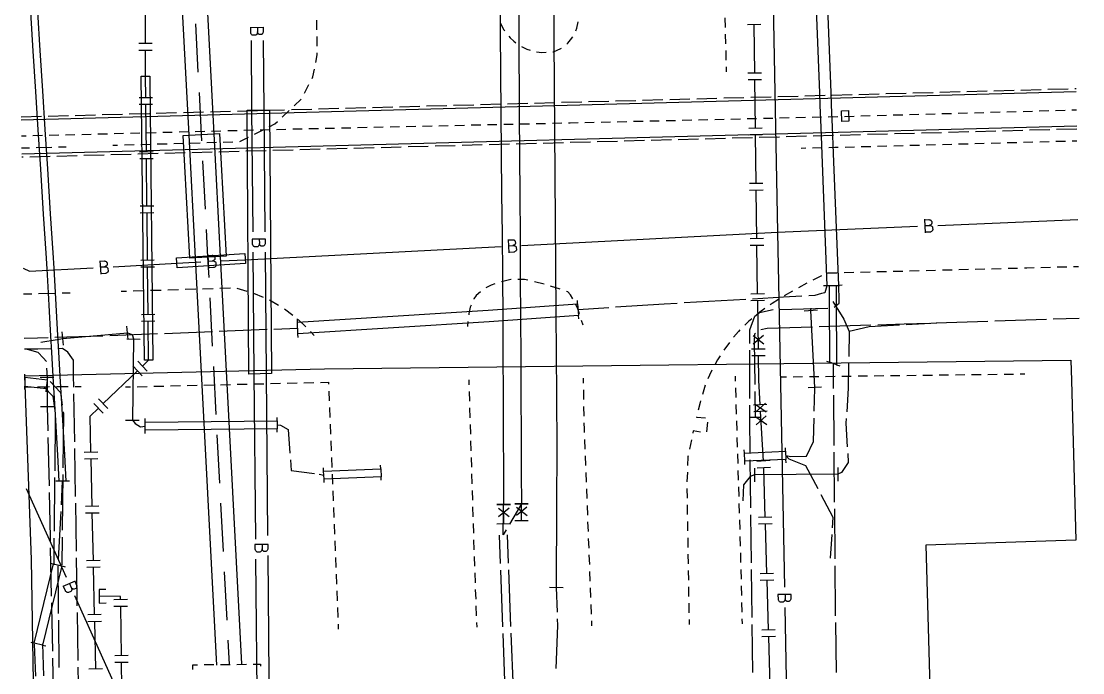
# Model space of a CAD drawing. Header units: metres. Extents: x 17721 to 17912, y 14015 to 15901.
# Drawn here: x 17765.9 to 17844.4, y 15074.2 to 15122.5 of the extents above; entities that cross this region are included whole.
import ezdxf

# ---------------------------------------------------------------- set-up
doc = ezdxf.new("R2010")
doc.units = ezdxf.units.M
for name, color, linetype in [('GC_BUILDING', 8, 'Continuous'), ('GC_CURB_EDGE', 1, 'Continuous'), ('GC_GAS_AXIS', 2, 'Continuous'), ('GC_HEAT_AXIS', 30, 'Continuous'), ('GC_POWER_AXIS', 40, 'Continuous'), ('GC_SITE_BOUNDARY', 7, 'Continuous'), ('GC_TEST_GREEN_ZONE', 3, 'Continuous'), ('GC_WATER_AXIS', 5, 'Continuous')]:
    doc.layers.add(name, color=color, linetype=linetype)

msp = doc.modelspace()

# ---------------------------------------------------------------- linework, layer by layer
at = {"layer": 'GC_BUILDING'}
msp.add_lwpolyline([(17827.087, 15115.067), (17826.587, 15115.054), (17826.563, 15115.853), (17827.063, 15115.867)], close=True, dxfattribs=at)
at = {"layer": 'GC_CURB_EDGE'}
for points in [[(17787.738, 15121.851), (17787.727, 15122.57)], [(17801.295, 15122.374), (17801.576, 15121.855), (17801.638, 15121.764)], [(17806.888, 15121.771), (17806.958, 15121.961), (17807.072, 15122.446)], [(17817.913, 15122.722), (17817.934, 15122.013)], [(17787.756, 15120.631), (17787.745, 15121.351)], [(17801.941, 15121.367), (17802.035, 15121.257), (17802.309, 15120.998), (17802.452, 15120.89)], [(17806.221, 15120.787), (17806.297, 15120.855), (17806.513, 15121.099), (17806.667, 15121.324)], [(17817.948, 15121.514), (17817.969, 15120.805)], [(17787.653, 15119.423), (17787.765, 15119.982), (17787.763, 15120.131)], [(17802.868, 15120.613), (17802.932, 15120.575), (17803.273, 15120.414), (17803.508, 15120.333)], [(17803.991, 15120.208), (17803.997, 15120.206), (17804.371, 15120.161), (17804.688, 15120.179)], [(17805.187, 15120.208), (17805.253, 15120.211), (17805.786, 15120.455), (17805.826, 15120.483)], [(17817.983, 15120.305), (17818.004, 15119.596)], [(17787.377, 15118.239), (17787.441, 15118.365), (17787.554, 15118.932)], [(17818.019, 15119.096), (17818.029, 15118.742)], [(17786.822, 15117.153), (17787.149, 15117.794)], [(17786.059, 15116.223), (17786.583, 15116.717)], [(17785.172, 15115.386), (17785.695, 15115.88)], [(17784.205, 15114.664), (17784.629, 15114.875), (17784.808, 15115.043)], [(17782.021, 15113.576), (17782.665, 15113.897)], [(17783.113, 15114.12), (17783.757, 15114.441)], [(17765.888, 15113.095), (17766.464, 15113.111)], [(17766.964, 15113.125), (17768.115, 15113.156)], [(17768.615, 15113.169), (17769.191, 15113.185)], [(17772.63, 15113.294), (17772.99, 15113.304)], [(17773.49, 15113.319), (17774.209, 15113.339)], [(17774.709, 15113.353), (17775.428, 15113.374)], [(17775.928, 15113.388), (17776.647, 15113.409)], [(17777.147, 15113.423), (17777.867, 15113.444)], [(17778.367, 15113.458), (17779.086, 15113.479)], [(17779.586, 15113.493), (17780.305, 15113.514)], [(17780.805, 15113.528), (17781.524, 15113.549)], [(17823.567, 15113.084), (17823.917, 15113.092)], [(17824.417, 15113.103), (17825.118, 15113.119)], [(17825.618, 15113.13), (17826.053, 15113.14), (17826.073, 15113.14), (17826.318, 15113.147)], [(17826.818, 15113.16), (17827.518, 15113.179)], [(17828.018, 15113.193), (17828.718, 15113.212)], [(17829.218, 15113.226), (17829.919, 15113.245)], [(17830.418, 15113.258), (17831.119, 15113.277)], [(17831.619, 15113.291), (17832.319, 15113.31)], [(17832.819, 15113.323), (17833.519, 15113.343)], [(17834.019, 15113.356), (17834.72, 15113.375)], [(17835.219, 15113.389), (17835.92, 15113.408)], [(17836.42, 15113.421), (17837.12, 15113.44)], [(17837.62, 15113.454), (17838.32, 15113.473)], [(17838.82, 15113.487), (17839.521, 15113.506)], [(17840.02, 15113.519), (17840.721, 15113.538)], [(17841.221, 15113.552), (17841.921, 15113.571), (17841.921, 15113.571)], [(17842.421, 15113.585), (17843.121, 15113.603)], [(17843.621, 15113.617), (17843.971, 15113.627)], [(17844.085, 15104.3), (17843.728, 15104.29)], [(17825.071, 15103.632), (17824.439, 15103.3)], [(17826.241, 15103.831), (17825.527, 15103.813)], [(17827.454, 15103.862), (17826.74, 15103.844)], [(17828.667, 15103.893), (17827.954, 15103.875)], [(17829.881, 15103.924), (17829.167, 15103.906)], [(17831.094, 15103.955), (17830.381, 15103.937)], [(17832.308, 15103.986), (17831.594, 15103.968)], [(17833.521, 15104.018), (17832.808, 15103.999)], [(17834.735, 15104.049), (17834.021, 15104.03)], [(17835.948, 15104.08), (17835.234, 15104.061)], [(17837.162, 15104.111), (17836.448, 15104.092)], [(17838.375, 15104.142), (17837.661, 15104.123)], [(17839.588, 15104.173), (17838.875, 15104.155)], [(17840.802, 15104.206), (17840.262, 15104.19), (17840.088, 15104.186)], [(17842.015, 15104.241), (17841.302, 15104.22)], [(17843.228, 15104.276), (17842.515, 15104.255)], [(17800.91, 15103.04), (17800.631, 15102.936), (17800.243, 15102.725)], [(17802.109, 15103.341), (17802.08, 15103.341), (17801.389, 15103.178)], [(17803.341, 15103.291), (17803.103, 15103.349), (17802.609, 15103.345)], [(17804.543, 15102.995), (17803.826, 15103.171)], [(17805.726, 15102.628), (17805.024, 15102.857)], [(17823.996, 15103.067), (17823.364, 15102.735)], [(17766.033, 15102.283), (17766.647, 15102.299)], [(17767.147, 15102.311), (17768.376, 15102.342)], [(17768.876, 15102.355), (17769.49, 15102.37)], [(17773.651, 15102.472), (17773.261, 15102.461)], [(17774.932, 15102.51), (17774.151, 15102.487)], [(17776.212, 15102.547), (17775.431, 15102.524)], [(17777.492, 15102.584), (17776.712, 15102.562)], [(17778.772, 15102.622), (17777.992, 15102.599)], [(17780.053, 15102.659), (17779.272, 15102.636)], [(17781.333, 15102.696), (17780.553, 15102.674)], [(17782.58, 15102.471), (17781.83, 15102.691)], [(17783.774, 15102.015), (17783.058, 15102.325)], [(17799.836, 15102.441), (17799.53, 15102.168), (17799.342, 15101.909), (17799.339, 15101.901)], [(17806.672, 15101.93), (17806.491, 15102.221), (17806.31, 15102.437), (17806.201, 15102.473)], [(17822.931, 15102.487), (17822.313, 15102.13)], [(17784.905, 15101.418), (17784.232, 15101.814)], [(17785.955, 15100.689), (17785.335, 15101.164)], [(17799.145, 15101.44), (17799.084, 15101.295), (17798.984, 15100.838), (17798.971, 15100.726)], [(17807.162, 15100.798), (17807.04, 15101.178), (17806.903, 15101.488)], [(17820.879, 15101.192), (17820.513, 15100.932), (17820.309, 15100.763)], [(17821.884, 15101.872), (17821.415, 15101.573), (17821.287, 15101.482)], [(17786.909, 15099.838), (17786.36, 15100.378), (17786.352, 15100.385)], [(17819.925, 15100.444), (17819.664, 15100.227), (17819.392, 15099.969)], [(17798.915, 15100.229), (17798.873, 15099.862)], [(17807.427, 15099.97), (17807.314, 15100.322)], [(17819.04, 15099.614), (17818.928, 15099.496), (17818.572, 15099.075)], [(17787.523, 15099.194), (17787.287, 15099.466), (17787.265, 15099.487)], [(17818.255, 15098.689), (17817.839, 15098.108)], [(17817.565, 15097.691), (17817.387, 15097.406), (17817.2, 15097.078)], [(17816.97, 15096.633), (17816.778, 15096.257), (17816.664, 15095.989)], [(17784.309, 15095.643), (17785.044, 15095.66)], [(17785.544, 15095.672), (17786.278, 15095.689)], [(17786.778, 15095.701), (17787.513, 15095.718)], [(17788.013, 15095.729), (17788.595, 15095.743), (17788.601, 15095.591)], [(17799.002, 15095.558), (17798.991, 15095.919)], [(17807.469, 15095.678), (17807.463, 15096.04)], [(17818.684, 15096.186), (17818.694, 15095.825)], [(17822.473, 15096.116), (17822.123, 15096.112)], [(17823.674, 15096.131), (17822.973, 15096.122)], [(17824.874, 15096.146), (17824.174, 15096.137)], [(17826.075, 15096.16), (17825.374, 15096.152)], [(17827.275, 15096.175), (17826.575, 15096.166)], [(17828.476, 15096.19), (17827.775, 15096.181)], [(17829.676, 15096.204), (17828.976, 15096.196)], [(17830.877, 15096.219), (17830.176, 15096.21)], [(17832.078, 15096.234), (17831.377, 15096.225)], [(17833.278, 15096.248), (17832.578, 15096.24)], [(17834.479, 15096.263), (17833.778, 15096.254)], [(17835.679, 15096.278), (17834.979, 15096.269)], [(17836.88, 15096.292), (17836.179, 15096.284)], [(17838.08, 15096.307), (17837.38, 15096.298)], [(17839.281, 15096.322), (17838.58, 15096.313)], [(17840.131, 15096.332), (17839.781, 15096.328)], [(17766.569, 15095.37), (17766.125, 15095.363)], [(17767.955, 15095.394), (17767.068, 15095.379)], [(17769.341, 15095.409), (17768.95, 15095.411), (17768.455, 15095.403)], [(17770.284, 15095.405), (17769.841, 15095.407)], [(17773.566, 15095.392), (17773.933, 15095.401)], [(17774.433, 15095.412), (17775.168, 15095.429)], [(17775.668, 15095.441), (17776.402, 15095.458)], [(17776.902, 15095.47), (17777.637, 15095.487)], [(17778.137, 15095.499), (17778.871, 15095.516)], [(17779.371, 15095.528), (17780.106, 15095.545)], [(17780.606, 15095.556), (17781.34, 15095.574)], [(17781.84, 15095.585), (17782.575, 15095.602)], [(17783.075, 15095.614), (17783.809, 15095.631)], [(17788.621, 15095.091), (17788.65, 15094.357)], [(17799.04, 15094.336), (17799.018, 15095.058)], [(17807.49, 15094.455), (17807.478, 15095.178)], [(17816.476, 15095.526), (17816.267, 15094.844)], [(17818.709, 15095.325), (17818.731, 15094.603)], [(17816.121, 15094.365), (17816.084, 15094.245), (17815.95, 15093.673)], [(17818.746, 15094.103), (17818.767, 15093.38)], [(17788.67, 15093.857), (17788.699, 15093.123)], [(17799.078, 15093.113), (17799.056, 15093.836)], [(17807.511, 15093.232), (17807.499, 15093.955)], [(17788.718, 15092.623), (17788.747, 15091.889)], [(17799.116, 15091.891), (17799.093, 15092.614)], [(17807.538, 15092.009), (17807.528, 15092.262), (17807.52, 15092.732)], [(17815.835, 15093.186), (17815.826, 15093.147), (17816.498, 15093.093)], [(17816.649, 15092.774), (17816.554, 15092.066)], [(17818.782, 15092.88), (17818.804, 15092.158)], [(17816.122, 15092.052), (17815.577, 15092.129), (17815.545, 15091.969)], [(17788.767, 15091.39), (17788.796, 15090.655)], [(17799.153, 15090.669), (17799.131, 15091.391)], [(17807.585, 15090.787), (17807.557, 15091.509)], [(17815.447, 15091.478), (17815.307, 15090.778)], [(17818.818, 15091.658), (17818.84, 15090.936)], [(17799.191, 15089.447), (17799.169, 15090.169)], [(17807.633, 15089.564), (17807.605, 15090.287)], [(17815.209, 15090.288), (17815.194, 15090.211), (17815.169, 15089.576)], [(17818.855, 15090.436), (17818.876, 15089.713)], [(17788.816, 15090.156), (17788.845, 15089.421)], [(17788.865, 15088.922), (17788.894, 15088.188)], [(17799.228, 15088.225), (17799.206, 15088.947)], [(17807.681, 15088.342), (17807.652, 15089.065)], [(17815.149, 15089.077), (17815.121, 15088.363)], [(17818.891, 15089.213), (17818.913, 15088.491)], [(17807.728, 15087.119), (17807.7, 15087.842)], [(17815.112, 15087.864), (17815.124, 15087.15)], [(17818.928, 15087.991), (17818.949, 15087.268)], [(17788.914, 15087.688), (17788.943, 15086.954)], [(17799.266, 15087.002), (17799.243, 15087.725)], [(17788.962, 15086.454), (17788.991, 15085.72)], [(17799.303, 15085.78), (17799.281, 15086.503)], [(17807.776, 15085.897), (17807.748, 15086.62)], [(17815.132, 15086.65), (17815.143, 15085.936)], [(17818.964, 15086.769), (17818.985, 15086.046)], [(17819, 15085.546), (17819.022, 15084.824)], [(17789.011, 15085.22), (17789.04, 15084.486)], [(17799.341, 15084.558), (17799.318, 15085.281)], [(17807.823, 15084.674), (17807.795, 15085.397)], [(17815.152, 15085.436), (17815.163, 15084.722)], [(17789.06, 15083.986), (17789.089, 15083.252)], [(17799.378, 15083.336), (17799.356, 15084.058)], [(17807.871, 15083.452), (17807.843, 15084.175)], [(17815.171, 15084.223), (17815.183, 15083.509)], [(17819.037, 15084.324), (17819.058, 15083.601)], [(17819.073, 15083.101), (17819.077, 15082.977), (17819.091, 15082.379)], [(17789.109, 15082.752), (17789.138, 15082.018)], [(17799.42, 15082.114), (17799.393, 15082.836)], [(17807.919, 15082.23), (17807.89, 15082.952)], [(17815.191, 15083.009), (17815.203, 15082.295)], [(17789.158, 15081.519), (17789.187, 15080.784)], [(17799.465, 15080.892), (17799.438, 15081.614)], [(17807.962, 15081.007), (17807.938, 15081.729), (17807.938, 15081.73)], [(17815.211, 15081.795), (17815.223, 15081.081)], [(17819.102, 15081.879), (17819.119, 15081.156)], [(17789.206, 15080.285), (17789.235, 15079.55)], [(17799.51, 15079.67), (17799.483, 15080.392)], [(17808.007, 15079.785), (17807.98, 15080.507)], [(17815.231, 15080.581), (17815.242, 15079.868)], [(17819.131, 15080.656), (17819.148, 15079.934)], [(17799.555, 15078.448), (17799.528, 15079.17)], [(17808.054, 15078.562), (17808.027, 15079.285)], [(17815.25, 15079.368), (17815.262, 15078.654)], [(17819.16, 15079.434), (17819.176, 15078.711)], [(17789.255, 15079.051), (17789.284, 15078.317)], [(17789.304, 15077.817), (17789.319, 15077.45)], [(17799.586, 15077.587), (17799.573, 15077.948)], [(17808.087, 15077.701), (17808.073, 15078.062)], [(17815.27, 15078.154), (17815.276, 15077.797)], [(17819.188, 15078.211), (17819.197, 15077.85)]]:
    msp.add_lwpolyline(points, dxfattribs=at)
at = {"layer": 'GC_GAS_AXIS'}
for points in [[(17775.05, 15120.822), (17775.043, 15124.336)], [(17820.587, 15122.233), (17819.587, 15122.22)], [(17820.134, 15118.637), (17820.087, 15122.226)], [(17775.55, 15120.823), (17774.55, 15120.821)], [(17775.55, 15120.323), (17774.55, 15120.321)], [(17775.072, 15116.807), (17775.054, 15118.413), (17775.05, 15120.322)], [(17820.634, 15118.644), (17819.634, 15118.631)], [(17820.64, 15118.144), (17819.64, 15118.131)], [(17820.187, 15114.549), (17820.14, 15118.138)], [(17775.572, 15116.813), (17774.572, 15116.802)], [(17775.577, 15116.313), (17774.577, 15116.302)], [(17775.115, 15112.793), (17775.077, 15116.307)], [(17820.687, 15114.555), (17819.687, 15114.542)], [(17820.694, 15114.055), (17819.694, 15114.042)], [(17820.24, 15110.46), (17820.194, 15114.049)], [(17775.615, 15112.798), (17774.615, 15112.788)], [(17775.621, 15112.299), (17774.621, 15112.288)], [(17775.159, 15108.779), (17775.121, 15112.293)], [(17820.74, 15110.467), (17819.74, 15110.454)], [(17820.747, 15109.967), (17819.747, 15109.954)], [(17820.294, 15106.372), (17820.247, 15109.96)], [(17775.659, 15108.784), (17774.659, 15108.773)], [(17775.665, 15108.284), (17774.665, 15108.273)], [(17775.203, 15104.765), (17775.165, 15108.279)], [(17820.794, 15106.378), (17819.794, 15106.365)], [(17820.8, 15105.878), (17819.8, 15105.865)], [(17820.347, 15102.283), (17820.3, 15105.872)], [(17775.703, 15104.77), (17774.703, 15104.759)], [(17775.709, 15104.27), (17774.709, 15104.259)], [(17775.247, 15100.75), (17775.209, 15104.265)], [(17820.847, 15102.289), (17819.847, 15102.276)], [(17820.853, 15101.789), (17819.853, 15101.776)], [(17820.4, 15098.194), (17820.353, 15101.783)], [(17775.747, 15100.756), (17774.747, 15100.745)], [(17775.753, 15100.256), (17774.753, 15100.245)], [(17774.825, 15096.932), (17775.284, 15097.372), (17775.253, 15100.25)], [(17820.011, 15099.194), (17820.802, 15098.582)], [(17820.021, 15098.594), (17820.792, 15099.232)], [(17820.9, 15098.201), (17819.9, 15098.188)], [(17775.17, 15096.571), (17774.479, 15097.293)], [(17820.907, 15097.701), (17819.907, 15097.688)], [(17820.537, 15094.067), (17820.43, 15095.9), (17820.407, 15097.694)], [(17771.925, 15094.156), (17774.463, 15096.586)], [(17774.809, 15096.225), (17774.118, 15096.948)], [(17771.909, 15093.449), (17771.218, 15094.172)], [(17772.27, 15093.795), (17771.579, 15094.517)], [(17821.036, 15094.096), (17820.037, 15094.038)], [(17820.157, 15094.118), (17820.975, 15093.542)], [(17820.194, 15093.519), (17820.935, 15094.191)], [(17771.017, 15090.555), (17770.958, 15093.231), (17771.563, 15093.81)], [(17821.065, 15093.597), (17820.066, 15093.539)], [(17820.779, 15089.902), (17820.566, 15093.568)], [(17820.211, 15093.182), (17821.029, 15092.606)], [(17820.248, 15092.583), (17820.989, 15093.255)], [(17771.517, 15090.566), (17770.517, 15090.544)], [(17771.528, 15090.066), (17770.528, 15090.044)], [(17771.105, 15086.542), (17771.028, 15090.055)], [(17821.278, 15089.931), (17820.279, 15089.873)], [(17821.307, 15089.432), (17820.308, 15089.374)], [(17820.909, 15085.733), (17820.803, 15089.403)], [(17771.605, 15086.553), (17770.605, 15086.531)], [(17771.616, 15086.053), (17770.616, 15086.031)], [(17771.193, 15082.528), (17771.116, 15086.042)], [(17821.409, 15085.747), (17820.409, 15085.718)], [(17821.423, 15085.248), (17820.424, 15085.219)], [(17821.03, 15081.563), (17820.924, 15085.233)], [(17771.693, 15082.539), (17770.693, 15082.517)], [(17771.704, 15082.039), (17770.704, 15082.017)], [(17771.281, 15078.514), (17771.204, 15082.028)], [(17821.53, 15081.577), (17820.53, 15081.548)], [(17821.544, 15081.077), (17820.545, 15081.049)], [(17821.151, 15077.393), (17821.045, 15081.063)], [(17772.118, 15080.391), (17771.618, 15080.383), (17771.634, 15079.383), (17772.134, 15079.391)], [(17773.211, 15079.628), (17773.207, 15079.872), (17771.626, 15079.883)], [(17773.711, 15079.636), (17772.711, 15079.621)], [(17771.781, 15078.525), (17770.781, 15078.503)], [(17773.718, 15079.136), (17772.718, 15079.121)], [(17773.274, 15075.48), (17773.218, 15079.128)], [(17771.792, 15078.026), (17770.792, 15078.004)], [(17771.369, 15074.501), (17771.292, 15078.015)], [(17821.651, 15077.407), (17820.651, 15077.378)], [(17821.665, 15076.907), (17820.666, 15076.878)], [(17821.272, 15073.223), (17821.166, 15076.893)], [(17773.774, 15075.487), (17772.774, 15075.472)], [(17771.869, 15074.512), (17770.869, 15074.49)], [(17773.782, 15074.987), (17772.782, 15074.972)], [(17773.338, 15071.331), (17773.282, 15074.98)]]:
    msp.add_lwpolyline(points, dxfattribs=at)
msp.add_lwpolyline([(17774.742, 15118.41), (17775.366, 15118.416), (17775.366, 15118.063), (17775.595, 15097.378), (17774.973, 15097.366)], close=True, dxfattribs=at)
at = {"layer": 'GC_HEAT_AXIS'}
for points in [[(17776.479, 15174.757), (17776.548, 15168.508), (17776.644, 15159.722), (17776.831, 15142.748), (17768.597, 15142.331), (17768.193, 15132.939), (17777.259, 15133.025), (17778.251, 15114.042), (17778.726, 15104.95), (17780.308, 15074.785)], [(17778.331, 15174.532), (17778.397, 15168.528), (17778.494, 15159.743), (17778.701, 15140.99), (17770.373, 15140.569), (17770.125, 15134.807), (17779.013, 15134.891), (17780.098, 15114.139), (17780.574, 15105.046), (17782.155, 15074.891)], [(17778.747, 15122.279), (17778.934, 15118.705)], [(17779.012, 15117.207), (17779.175, 15114.091), (17779.199, 15113.632)], [(17779.277, 15112.134), (17779.464, 15108.559)], [(17779.542, 15107.061), (17779.65, 15104.998), (17779.729, 15103.487)], [(17779.808, 15101.989), (17779.995, 15098.414)], [(17780.074, 15096.916), (17780.261, 15093.341)], [(17780.34, 15091.843), (17780.528, 15088.269)], [(17780.606, 15086.771), (17780.794, 15083.196)], [(17780.872, 15081.698), (17781.06, 15078.123)], [(17781.138, 15076.625), (17781.232, 15074.838)], [(17778.554, 15074.463), (17778.551, 15074.815), (17778.903, 15074.818)], [(17779.403, 15074.822), (17780.106, 15074.828)], [(17780.606, 15074.832), (17781.232, 15074.838)], [(17781.232, 15074.838), (17781.31, 15074.839)], [(17781.81, 15074.843), (17782.514, 15074.849)], [(17783.014, 15074.853), (17783.565, 15074.858), (17783.567, 15074.706)]]:
    msp.add_lwpolyline(points, dxfattribs=at)
msp.add_lwpolyline([(17777.846, 15114.02), (17780.538, 15114.163), (17781.02, 15105.071), (17778.328, 15104.928)], close=True, dxfattribs=at)
at = {"layer": 'GC_POWER_AXIS'}
for points in [[(17804.722, 15191.481), (17804.904, 15189.726), (17804.874, 15183.712), (17804.848, 15178.579), (17804.876, 15174.805), (17804.92, 15168.809), (17804.964, 15162.813), (17805.008, 15156.816), (17805.039, 15152.54), (17805.096, 15144.819), (17805.144, 15138.183), (17805.206, 15129.67), (17805.269, 15121.156), (17805.341, 15111.048), (17805.413, 15100.898), (17805.46, 15094.781), (17805.49, 15090.84), (17805.473, 15086.685), (17805.448, 15080.548), (17805.507, 15078.709)], [(17802.342, 15178.536), (17802.356, 15175.58), (17802.365, 15173.588), (17802.387, 15169.583), (17802.421, 15163.575), (17802.454, 15157.575), (17802.488, 15151.577), (17802.524, 15145.577), (17802.563, 15139.233), (17802.597, 15133.576), (17802.634, 15127.577), (17802.67, 15121.58), (17802.709, 15115.582), (17802.748, 15109.574), (17802.767, 15106.566), (17802.786, 15103.57), (17802.806, 15100.471), (17802.82, 15097.639), (17802.834, 15094.722), (17802.848, 15091.857), (17802.862, 15088.994), (17802.873, 15086.735)], [(17801.014, 15175.68), (17801.037, 15173.141), (17801.044, 15169.709), (17801.057, 15163.69), (17801.076, 15157.69), (17801.105, 15151.69), (17801.122, 15145.683), (17801.131, 15139.253), (17801.182, 15133.696), (17801.238, 15127.698), (17801.294, 15121.699), (17801.349, 15115.7), (17801.405, 15109.7), (17801.433, 15106.689), (17801.461, 15103.682), (17801.491, 15100.481), (17801.503, 15097.74), (17801.515, 15094.823), (17801.527, 15091.963), (17801.54, 15089.092), (17801.55, 15086.683)], [(17767.06, 15123.182), (17767.242, 15120.306), (17767.432, 15117.316), (17767.613, 15114.46), (17767.797, 15111.544), (17768.008, 15108.211), (17768.191, 15105.335), (17768.264, 15104.182), (17768.366, 15102.395), (17768.523, 15099.636), (17768.643, 15097.542), (17768.721, 15096.19), (17768.885, 15093.354), (17769.057, 15090.364), (17769.169, 15088.419), (17768.669, 15088.407), (17768.558, 15090.335), (17768.386, 15093.325), (17768.222, 15096.162), (17768.144, 15097.514), (17768.024, 15099.608), (17767.867, 15102.366), (17767.764, 15104.152), (17767.692, 15105.303), (17767.509, 15108.179), (17767.298, 15111.512), (17767.114, 15114.428), (17766.933, 15117.284), (17766.743, 15120.274), (17766.561, 15123.15)], [(17843.927, 15117.244), (17765.86, 15115.152)], [(17819.838, 15116.849), (17821.337, 15116.889)], [(17821.837, 15116.902), (17823.336, 15116.942)], [(17823.836, 15116.956), (17825.336, 15116.996)], [(17825.835, 15117.009), (17827.335, 15117.05)], [(17827.835, 15117.063), (17829.334, 15117.103)], [(17829.834, 15117.117), (17831.333, 15117.157)], [(17831.833, 15117.17), (17833.333, 15117.21)], [(17833.833, 15117.224), (17835.332, 15117.264)], [(17835.832, 15117.277), (17837.331, 15117.318)], [(17837.831, 15117.331), (17839.331, 15117.371)], [(17839.83, 15117.385), (17841.33, 15117.425)], [(17841.83, 15117.438), (17843.329, 15117.478)], [(17843.829, 15117.492), (17843.924, 15117.494)], [(17789.848, 15116.045), (17791.348, 15116.085)], [(17791.848, 15116.098), (17793.347, 15116.139)], [(17793.847, 15116.152), (17795.346, 15116.192)], [(17795.846, 15116.206), (17797.346, 15116.246)], [(17797.845, 15116.259), (17799.345, 15116.299)], [(17799.845, 15116.313), (17801.344, 15116.353)], [(17801.844, 15116.366), (17803.344, 15116.407)], [(17803.843, 15116.42), (17805.343, 15116.46)], [(17805.843, 15116.474), (17807.342, 15116.514)], [(17807.842, 15116.527), (17809.341, 15116.567)], [(17809.841, 15116.581), (17811.341, 15116.621)], [(17811.84, 15116.634), (17813.34, 15116.674)], [(17813.84, 15116.688), (17815.339, 15116.728)], [(17815.839, 15116.741), (17817.338, 15116.782)], [(17817.838, 15116.795), (17819.338, 15116.835)], [(17765.857, 15115.402), (17767.356, 15115.442)], [(17767.856, 15115.455), (17769.356, 15115.496)], [(17769.856, 15115.509), (17771.355, 15115.549)], [(17771.855, 15115.563), (17773.354, 15115.603)], [(17773.854, 15115.616), (17775.354, 15115.656)], [(17775.853, 15115.67), (17777.353, 15115.71)], [(17777.853, 15115.723), (17779.352, 15115.763)], [(17779.852, 15115.777), (17781.351, 15115.817)], [(17781.851, 15115.83), (17783.351, 15115.871)], [(17783.851, 15115.884), (17785.35, 15115.924)], [(17785.85, 15115.938), (17787.349, 15115.978)], [(17787.849, 15115.991), (17789.349, 15116.031)], [(17822.677, 15115.313), (17821.976, 15115.296)], [(17823.878, 15115.341), (17823.177, 15115.324)], [(17825.079, 15115.369), (17824.378, 15115.353)], [(17826.28, 15115.397), (17825.579, 15115.381)], [(17827.481, 15115.43), (17826.78, 15115.41)], [(17828.682, 15115.464), (17827.981, 15115.444)], [(17829.883, 15115.497), (17829.182, 15115.478)], [(17831.084, 15115.531), (17830.383, 15115.511)], [(17832.285, 15115.565), (17831.584, 15115.545)], [(17833.486, 15115.598), (17832.785, 15115.579)], [(17834.687, 15115.632), (17833.986, 15115.612)], [(17835.888, 15115.666), (17835.187, 15115.646)], [(17837.089, 15115.699), (17836.387, 15115.68)], [(17838.29, 15115.733), (17837.588, 15115.713)], [(17839.49, 15115.767), (17838.789, 15115.747)], [(17840.691, 15115.8), (17839.99, 15115.781)], [(17841.892, 15115.834), (17841.191, 15115.814)], [(17843.093, 15115.867), (17842.392, 15115.848)], [(17843.944, 15115.891), (17843.593, 15115.881)], [(17765.894, 15112.652), (17843.958, 15114.744)], [(17787.845, 15114.519), (17787.144, 15114.504)], [(17789.046, 15114.546), (17788.345, 15114.53)], [(17790.247, 15114.572), (17789.546, 15114.557)], [(17791.449, 15114.599), (17790.747, 15114.583)], [(17792.65, 15114.626), (17791.948, 15114.61)], [(17793.851, 15114.652), (17793.15, 15114.637)], [(17795.052, 15114.679), (17794.351, 15114.663)], [(17796.253, 15114.705), (17795.552, 15114.69)], [(17797.454, 15114.732), (17796.753, 15114.716)], [(17798.655, 15114.759), (17797.954, 15114.743)], [(17799.856, 15114.785), (17799.155, 15114.77)], [(17801.057, 15114.812), (17800.356, 15114.796)], [(17802.259, 15114.838), (17801.557, 15114.823)], [(17803.46, 15114.865), (17802.758, 15114.85)], [(17804.661, 15114.892), (17803.96, 15114.876)], [(17805.862, 15114.918), (17805.161, 15114.903)], [(17807.063, 15114.946), (17806.482, 15114.932), (17806.362, 15114.929)], [(17808.264, 15114.974), (17807.563, 15114.957)], [(17809.465, 15115.002), (17808.764, 15114.986)], [(17810.666, 15115.03), (17809.965, 15115.014)], [(17811.867, 15115.059), (17811.166, 15115.042)], [(17813.068, 15115.087), (17812.367, 15115.07)], [(17814.269, 15115.115), (17813.568, 15115.099)], [(17815.471, 15115.143), (17814.769, 15115.127)], [(17816.672, 15115.172), (17815.97, 15115.155)], [(17817.873, 15115.2), (17817.171, 15115.183)], [(17819.074, 15115.228), (17818.373, 15115.211)], [(17820.275, 15115.256), (17819.574, 15115.24)], [(17821.476, 15115.284), (17820.775, 15115.268)], [(17766.227, 15113.974), (17765.876, 15113.966)], [(17767.428, 15114.005), (17766.727, 15113.987)], [(17768.629, 15114.035), (17767.928, 15114.017)], [(17769.83, 15114.066), (17769.129, 15114.048)], [(17771.031, 15114.096), (17770.33, 15114.078)], [(17772.232, 15114.127), (17771.531, 15114.109)], [(17773.433, 15114.157), (17772.732, 15114.14)], [(17774.634, 15114.188), (17773.933, 15114.17)], [(17775.835, 15114.218), (17775.134, 15114.201)], [(17777.036, 15114.249), (17776.335, 15114.231)], [(17778.237, 15114.279), (17777.536, 15114.262)], [(17779.438, 15114.31), (17778.737, 15114.292)], [(17780.639, 15114.34), (17779.938, 15114.323)], [(17781.84, 15114.371), (17781.139, 15114.353)], [(17783.041, 15114.401), (17782.34, 15114.384)], [(17784.242, 15114.432), (17783.541, 15114.414)], [(17785.443, 15114.463), (17784.742, 15114.445)], [(17786.644, 15114.493), (17786.486, 15114.489), (17785.943, 15114.475)], [(17815.971, 15113.744), (17814.471, 15113.704)], [(17817.97, 15113.797), (17816.471, 15113.757)], [(17819.969, 15113.851), (17818.47, 15113.811)], [(17821.969, 15113.905), (17820.469, 15113.864)], [(17823.968, 15113.958), (17822.468, 15113.918)], [(17825.967, 15114.012), (17824.468, 15113.972)], [(17827.966, 15114.065), (17826.467, 15114.025)], [(17829.966, 15114.119), (17828.466, 15114.079)], [(17831.965, 15114.173), (17830.466, 15114.132)], [(17833.964, 15114.226), (17832.465, 15114.186)], [(17835.964, 15114.28), (17834.464, 15114.24)], [(17837.963, 15114.333), (17836.463, 15114.293)], [(17839.962, 15114.387), (17838.463, 15114.347)], [(17841.961, 15114.441), (17840.462, 15114.4)], [(17843.961, 15114.494), (17842.461, 15114.454)], [(17785.982, 15112.94), (17784.482, 15112.9)], [(17787.981, 15112.994), (17786.481, 15112.953)], [(17789.98, 15113.047), (17788.481, 15113.007)], [(17791.979, 15113.101), (17790.48, 15113.061)], [(17793.979, 15113.154), (17792.479, 15113.114)], [(17795.978, 15113.208), (17794.478, 15113.168)], [(17797.977, 15113.262), (17796.478, 15113.221)], [(17799.976, 15113.315), (17798.477, 15113.275)], [(17801.976, 15113.369), (17800.476, 15113.329)], [(17803.975, 15113.422), (17802.476, 15113.382)], [(17805.974, 15113.476), (17804.475, 15113.436)], [(17807.974, 15113.53), (17806.474, 15113.489)], [(17809.973, 15113.583), (17808.473, 15113.543)], [(17811.972, 15113.637), (17810.473, 15113.597)], [(17813.971, 15113.69), (17812.472, 15113.65)], [(17765.989, 15112.404), (17765.897, 15112.402)], [(17767.988, 15112.458), (17766.489, 15112.418)], [(17769.987, 15112.511), (17768.488, 15112.471)], [(17771.987, 15112.565), (17770.487, 15112.525)], [(17773.986, 15112.619), (17772.486, 15112.578)], [(17775.985, 15112.672), (17774.486, 15112.632)], [(17777.984, 15112.726), (17776.485, 15112.686)], [(17779.984, 15112.779), (17778.484, 15112.739)], [(17781.983, 15112.833), (17780.484, 15112.793)], [(17783.982, 15112.887), (17782.483, 15112.846)], [(17825.476, 15102.884), (17825.311, 15102.371), (17825.074, 15102.305), (17824.587, 15102.17), (17824.128, 15102.144)], [(17825.476, 15102.884), (17825.226, 15102.876)], [(17825.413, 15102.897), (17825.663, 15102.897)], [(17826.021, 15101.296), (17826.375, 15101.607), (17826.371, 15101.829), (17826.35, 15102.916)], [(17826.163, 15102.899), (17826.413, 15102.9)], [(17826.6, 15102.919), (17826.35, 15102.912)], [(17823.629, 15102.115), (17822.252, 15102.036), (17819.969, 15101.904)], [(17807.029, 15101.546), (17807.012, 15101.795)], [(17809.342, 15101.259), (17807.06, 15101.11)], [(17814.405, 15101.583), (17813.428, 15101.527), (17809.841, 15101.292)], [(17819.47, 15101.875), (17814.904, 15101.612)], [(17821.984, 15101.131), (17824.642, 15101.203), (17825.543, 15101.228)], [(17824.54, 15093.59), (17824.579, 15095.266), (17824.583, 15095.36), (17824.287, 15101.042), (17824.312, 15101.236)], [(17825.917, 15101.725), (17826.726, 15100.417), (17827.109, 15099.487)], [(17786.311, 15100.189), (17786.304, 15100.439)], [(17807.108, 15100.425), (17807.09, 15100.674)], [(17819.764, 15098.604), (17819.764, 15099.61), (17820.146, 15100.635), (17820.487, 15100.917), (17821.485, 15101.116)], [(17824.786, 15101.068), (17823.788, 15101.016)], [(17837.89, 15100.281), (17841.718, 15100.41)], [(17842.218, 15100.426), (17844.131, 15100.491)], [(17773.761, 15098.904), (17773.673, 15099.9)], [(17780.5, 15099.522), (17784.05, 15099.662)], [(17784.549, 15099.682), (17786.324, 15099.752)], [(17820.593, 15099.637), (17821.064, 15099.754), (17824.407, 15099.854)], [(17824.907, 15099.869), (17828.735, 15099.983)], [(17830.843, 15099.966), (17828.589, 15099.842), (17827.109, 15099.487)], [(17829.235, 15099.998), (17831.202, 15100.056), (17833.063, 15100.119)], [(17833.597, 15100.117), (17831.343, 15099.993)], [(17833.563, 15100.136), (17837.39, 15100.264)], [(17766.077, 15098.993), (17767.066, 15099.026), (17767.852, 15099.052)], [(17767.304, 15098.715), (17768.509, 15098.896), (17768.939, 15098.981), (17773.717, 15099.402), (17774.072, 15099.274), (17774.165, 15098.944), (17774.082, 15092.927), (17774.278, 15092.685), (17774.679, 15092.448), (17775.026, 15092.493)], [(17768.352, 15099.068), (17771.902, 15099.185)], [(17768.983, 15098.483), (17768.895, 15099.479)], [(17772.402, 15099.202), (17775.951, 15099.342)], [(17773.665, 15098.951), (17774.665, 15098.937)], [(17776.451, 15099.362), (17780, 15099.502)], [(17786.343, 15099.065), (17786.336, 15099.315)], [(17820.165, 15095.561), (17820.118, 15098.782), (17820.144, 15099.334), (17820.185, 15099.371)], [(17827.109, 15099.487), (17827.086, 15097.644)], [(17766.289, 15098.184), (17766.088, 15098.179)], [(17768.063, 15098.216), (17767.081, 15098.198), (17766.289, 15098.184)], [(17766.289, 15098.184), (17767.082, 15097.972), (17767.506, 15097.511), (17767.71, 15097.289), (17767.71, 15097.288)], [(17769.75, 15095.372), (17769.737, 15096.204), (17769.718, 15097.365), (17769.591, 15097.551), (17769.301, 15097.975), (17768.916, 15098.232), (17768.563, 15098.226)], [(17819.764, 15094.544), (17819.764, 15098.104)], [(17825.448, 15097.306), (17825.683, 15097.22)], [(17767.735, 15096.788), (17767.769, 15096.111), (17767.773, 15095.585), (17767.785, 15093.939), (17767.824, 15092.147)], [(17825.933, 15097.128), (17825.949, 15095.274)], [(17826.184, 15097.036), (17826.418, 15096.95)], [(17827.079, 15097.144), (17827.056, 15095.301), (17826.938, 15093.555)], [(17766.115, 15096.096), (17766.112, 15096.346)], [(17767.269, 15096.107), (17768.269, 15096.115)], [(17767.809, 15095.903), (17767.837, 15096.152)], [(17767.991, 15095.792), (17768.764, 15094.977), (17768.896, 15094.041)], [(17766.127, 15095.2), (17766.124, 15095.45)], [(17767.555, 15095.379), (17768.196, 15094.703), (17768.345, 15093.656)], [(17767.708, 15095.019), (17767.737, 15095.268)], [(17769.814, 15091.324), (17769.758, 15094.872)], [(17820.2, 15093.146), (17820.172, 15095.061)], [(17825.082, 15095.386), (17824.084, 15095.334)], [(17825.953, 15094.774), (17825.985, 15091.065)], [(17767.285, 15093.935), (17768.285, 15093.943)], [(17768.967, 15093.546), (17768.98, 15093.45), (17768.937, 15089.411)], [(17819.794, 15090.484), (17819.764, 15093.053), (17819.764, 15094.044)], [(17768.377, 15093.158), (17768.335, 15089.18)], [(17773.582, 15092.934), (17774.582, 15092.92)], [(17775.023, 15092.793), (17775.021, 15093.043)], [(17784.786, 15092.882), (17784.784, 15093.132)], [(17784.789, 15092.582), (17785.044, 15092.566), (17785.602, 15092.235), (17785.732, 15090.49)], [(17819.825, 15093.146), (17820.575, 15093.146)], [(17824.819, 15087.852), (17823.926, 15089.541), (17822.681, 15090.048), (17822.427, 15090.325), (17822.811, 15090.239), (17823.974, 15090.269), (17824.488, 15091.341), (17824.529, 15093.091)], [(17826.904, 15093.056), (17826.88, 15092.701), (17826.982, 15090.954)], [(17775.031, 15091.943), (17775.028, 15092.193)], [(17784.794, 15092.032), (17784.791, 15092.282)], [(17767.835, 15091.647), (17767.912, 15088.063)], [(17769.879, 15087.277), (17769.822, 15090.824)], [(17827.012, 15090.455), (17827.05, 15089.802), (17826.544, 15089.059), (17826.285, 15088.922), (17820.12, 15088.874), (17819.788, 15088.766), (17819.292, 15088.149), (17819.243, 15086.953)], [(17819.367, 15090.494), (17819.357, 15090.743)], [(17822.414, 15090.625), (17822.403, 15090.875)], [(17825.989, 15090.565), (17826.021, 15086.856)], [(17785.77, 15089.991), (17785.829, 15089.198), (17787.565, 15088.974)], [(17788.236, 15089.154), (17788.225, 15089.404)], [(17792.462, 15089.336), (17792.452, 15089.586)], [(17819.404, 15089.644), (17819.393, 15089.894)], [(17819.841, 15086.425), (17819.8, 15089.984)], [(17820.116, 15089.374), (17820.124, 15088.374)], [(17822.45, 15089.776), (17822.44, 15090.025)], [(17826.281, 15089.422), (17826.289, 15088.422)], [(17768.329, 15088.68), (17768.287, 15084.702)], [(17768.932, 15088.911), (17768.887, 15084.775)], [(17787.909, 15088.929), (17788.249, 15088.854)], [(17792.499, 15088.487), (17792.488, 15088.736)], [(17768.669, 15088.407), (17768.419, 15088.402)], [(17768.828, 15086.655), (17768.919, 15088.413)], [(17769.419, 15088.424), (17769.169, 15088.418)], [(17788.272, 15088.305), (17788.262, 15088.554)], [(17767.923, 15087.563), (17767.995, 15084.231), (17768, 15083.979)], [(17825.895, 15084.96), (17825.946, 15085.721), (17825.053, 15087.41)], [(17769.944, 15083.229), (17769.887, 15086.777)], [(17802.05, 15086.685), (17801.05, 15086.681)], [(17801.05, 15086.681), (17802.05, 15086.685)], [(17801.175, 15086.407), (17801.961, 15085.788)], [(17801.18, 15085.807), (17801.956, 15086.438)], [(17801.556, 15085.24), (17801.55, 15086.683)], [(17801.55, 15086.678), (17801.55, 15086.683)], [(17802.873, 15086.735), (17801.986, 15085.227)], [(17803.373, 15086.737), (17802.373, 15086.733)], [(17802.373, 15086.733), (17803.373, 15086.737)], [(17802.498, 15086.488), (17803.284, 15085.869)], [(17802.503, 15085.888), (17803.279, 15086.519)], [(17802.879, 15085.467), (17802.873, 15086.735)], [(17826.025, 15086.356), (17826.057, 15082.648)], [(17768.62, 15082.64), (17768.802, 15086.156)], [(17801.732, 15084.796), (17801.516, 15084.428), (17801.542, 15086.178)], [(17803.379, 15085.469), (17802.379, 15085.465)], [(17819.888, 15082.365), (17819.847, 15085.925)], [(17802.056, 15085.242), (17801.056, 15085.238)], [(17768.281, 15084.202), (17768.26, 15082.213)], [(17768.882, 15084.275), (17768.86, 15082.207)], [(17801.216, 15084.417), (17801.295, 15082.319)], [(17801.816, 15084.439), (17801.895, 15082.342)], [(17825.745, 15082.715), (17825.862, 15084.461)], [(17768.01, 15083.479), (17768.084, 15079.895)], [(17768.007, 15082.346), (17768.249, 15082.286)], [(17770.008, 15079.181), (17769.998, 15079.818), (17769.952, 15082.729)], [(17768.626, 15078.621), (17768.619, 15079.302), (17768.59, 15082.071), (17768.594, 15082.141)], [(17768.871, 15082.134), (17769.114, 15082.074)], [(17801.314, 15081.82), (17801.472, 15077.625)], [(17801.914, 15081.842), (17802.071, 15077.647)], [(17819.935, 15078.305), (17819.894, 15081.865)], [(17826.061, 15082.148), (17826.062, 15082.053), (17826.089, 15078.844), (17826.095, 15078.439)], [(17804.948, 15080.55), (17805.948, 15080.546)], [(17768.094, 15079.395), (17768.1, 15079.108), (17768.167, 15075.811)], [(17770.073, 15075.133), (17770.016, 15078.681)], [(17768.669, 15074.601), (17768.631, 15078.121)], [(17805.523, 15078.209), (17805.539, 15077.715), (17805.427, 15074.532)], [(17819.982, 15074.246), (17819.941, 15077.805)], [(17826.103, 15077.939), (17826.162, 15074.231)], [(17801.49, 15077.125), (17801.648, 15072.93)], [(17802.09, 15077.147), (17802.247, 15072.952)], [(17766.567, 15076.476), (17766.809, 15076.416)], [(17766.82, 15076.329), (17766.906, 15073.979)], [(17767.42, 15076.351), (17767.506, 15074.001)], [(17767.431, 15076.264), (17767.674, 15076.204)], [(17768.178, 15075.311), (17768.251, 15071.727)], [(17770.138, 15071.086), (17770.081, 15074.633)]]:
    msp.add_lwpolyline(points, dxfattribs=at)
for points in [[(17825.476, 15102.884), (17826.35, 15102.912), (17825.967, 15112.676), (17825.889, 15114.657), (17825.825, 15116.273), (17825.789, 15117.21), (17823.96, 15163.765), (17823.648, 15171.716), (17822.774, 15171.682), (17823.087, 15163.731), (17824.915, 15117.176), (17824.952, 15116.238), (17825.016, 15114.623), (17825.093, 15112.642)], [(17825.663, 15102.897), (17826.163, 15102.899), (17826.166, 15101.997), (17826.183, 15097.036), (17825.683, 15097.22), (17825.666, 15101.995)], [(17786.312, 15100.189), (17800.415, 15101.082), (17807.029, 15101.546), (17807.091, 15100.674), (17800.473, 15100.21), (17786.336, 15099.315)], [(17766.116, 15096.095), (17766.124, 15095.45), (17767.737, 15095.267), (17767.809, 15095.903)], [(17775.023, 15092.793), (17784.786, 15092.882), (17784.792, 15092.282), (17775.029, 15092.193)], [(17819.368, 15090.494), (17822.414, 15090.625), (17822.44, 15090.025), (17819.393, 15089.894)], [(17788.236, 15089.154), (17792.463, 15089.336), (17792.489, 15088.736), (17788.262, 15088.554)], [(17766.809, 15076.416), (17768.249, 15082.286), (17768.871, 15082.134), (17767.431, 15076.264)]]:
    msp.add_lwpolyline(points, close=True, dxfattribs=at)
at = {"layer": 'GC_SITE_BOUNDARY'}
msp.add_lwpolyline([(17768.118, 14992.789), (17767.638, 15010.605), (17767.152, 15044.138), (17766.928, 15062.952), (17766.628, 15082.615), (17766.114, 15096.218), (17788.287, 15096.736), (17843.533, 15097.363), (17843.574, 15095.863), (17843.887, 15084.032), (17832.787, 15083.671), (17834.301, 15030.262), (17841.507, 15030.466), (17841.512, 15030.123), (17843.333, 15030.182), (17843.372, 15029.1), (17844.372, 15029.125), (17844.407, 15011.206), (17844.025, 15011.197), (17844.275, 15003.574), (17838.484, 15003.319), (17838.509, 15002.755), (17838.87, 15002.769), (17839.125, 14996.197)], dxfattribs=at)
at = {"layer": 'GC_TEST_GREEN_ZONE'}
msp.add_lwpolyline([(17768.118, 14992.789), (17767.638, 15010.605), (17767.152, 15044.138), (17766.928, 15062.952), (17766.628, 15082.615), (17766.114, 15096.218), (17788.287, 15096.736), (17843.533, 15097.363), (17843.574, 15095.863), (17843.887, 15084.032), (17832.787, 15083.671), (17834.301, 15030.262), (17841.507, 15030.466), (17841.512, 15030.123), (17843.333, 15030.182), (17843.372, 15029.1), (17844.372, 15029.125), (17844.407, 15011.206), (17844.025, 15011.197), (17844.275, 15003.574), (17838.484, 15003.319), (17838.509, 15002.755), (17838.87, 15002.769), (17839.125, 14996.197)], dxfattribs=at)
at = {"layer": 'GC_WATER_AXIS'}
for points in [[(17821.218, 15138.023), (17821.83, 15106.85)], [(17783.8, 15122.009), (17782.803, 15122)], [(17783.339, 15121.684), (17783.335, 15121.645), (17783.332, 15121.612), (17783.317, 15121.563), (17783.301, 15121.533), (17783.282, 15121.505), (17783.251, 15121.475), (17783.216, 15121.454), (17783.184, 15121.444), (17782.994, 15121.442), (17782.975, 15121.446), (17782.949, 15121.457), (17782.919, 15121.477), (17782.89, 15121.509), (17782.871, 15121.537), (17782.85, 15121.583), (17782.841, 15121.611), (17782.838, 15121.638), (17782.835, 15122.001)], [(17783.336, 15122.005), (17783.339, 15121.684)], [(17783.763, 15122.009), (17783.766, 15121.69), (17783.761, 15121.66), (17783.743, 15121.61), (17783.715, 15121.563), (17783.7, 15121.544), (17783.682, 15121.527), (17783.658, 15121.512), (17783.628, 15121.498), (17783.613, 15121.495), (17783.497, 15121.494), (17783.475, 15121.499), (17783.445, 15121.512), (17783.424, 15121.527), (17783.403, 15121.543), (17783.383, 15121.571), (17783.364, 15121.606), (17783.35, 15121.638), (17783.339, 15121.684)], [(17782.861, 15121.043), (17782.907, 15115.89)], [(17783.761, 15121.051), (17783.807, 15115.898), (17783.887, 15106.879)], [(17782.907, 15115.89), (17782.987, 15106.871)], [(17832.707, 15107.809), (17832.749, 15106.812)], [(17832.709, 15107.772), (17833.027, 15107.785), (17833.057, 15107.781), (17833.108, 15107.765), (17833.156, 15107.739), (17833.176, 15107.724), (17833.193, 15107.706), (17833.209, 15107.683), (17833.223, 15107.654), (17833.228, 15107.639), (17833.233, 15107.523), (17833.228, 15107.5), (17833.216, 15107.47), (17833.202, 15107.449), (17833.186, 15107.428), (17833.159, 15107.406), (17833.125, 15107.386), (17833.093, 15107.371), (17833.048, 15107.358)], [(17833.686, 15107.352), (17844.042, 15107.791)], [(17802.878, 15105.872), (17821.83, 15106.85)], [(17821.83, 15106.85), (17832.187, 15107.289)], [(17821.83, 15106.85), (17822.332, 15080.559)], [(17832.727, 15107.345), (17833.048, 15107.358)], [(17833.048, 15107.358), (17833.087, 15107.356), (17833.12, 15107.354), (17833.169, 15107.341), (17833.2, 15107.326), (17833.229, 15107.308), (17833.26, 15107.278), (17833.282, 15107.243), (17833.293, 15107.212), (17833.301, 15107.021), (17833.298, 15107.003), (17833.288, 15106.976), (17833.268, 15106.945), (17833.238, 15106.916), (17833.211, 15106.896), (17833.165, 15106.874), (17833.137, 15106.863), (17833.11, 15106.86), (17832.748, 15106.844)], [(17783.939, 15106.338), (17782.942, 15106.329)], [(17783.478, 15106.012), (17783.475, 15105.973), (17783.471, 15105.94), (17783.457, 15105.891), (17783.44, 15105.861), (17783.422, 15105.833), (17783.39, 15105.803), (17783.355, 15105.782), (17783.323, 15105.772), (17783.133, 15105.771), (17783.114, 15105.774), (17783.088, 15105.785), (17783.058, 15105.805), (17783.029, 15105.837), (17783.011, 15105.865), (17782.99, 15105.911), (17782.98, 15105.939), (17782.978, 15105.967), (17782.974, 15106.329)], [(17783.475, 15106.333), (17783.478, 15106.012)], [(17783.903, 15106.337), (17783.905, 15106.018), (17783.9, 15105.988), (17783.882, 15105.938), (17783.854, 15105.891), (17783.84, 15105.872), (17783.821, 15105.855), (17783.797, 15105.84), (17783.767, 15105.827), (17783.752, 15105.823), (17783.636, 15105.822), (17783.614, 15105.827), (17783.584, 15105.84), (17783.563, 15105.855), (17783.543, 15105.871), (17783.522, 15105.899), (17783.503, 15105.934), (17783.49, 15105.966), (17783.478, 15106.012)], [(17801.896, 15106.32), (17801.947, 15105.323)], [(17801.897, 15106.283), (17802.216, 15106.3), (17802.246, 15106.295), (17802.297, 15106.279), (17802.345, 15106.254), (17802.365, 15106.24), (17802.382, 15106.222), (17802.399, 15106.199), (17802.413, 15106.169), (17802.418, 15106.155), (17802.424, 15106.039), (17802.419, 15106.016), (17802.408, 15105.986), (17802.394, 15105.965), (17802.378, 15105.943), (17802.351, 15105.921), (17802.317, 15105.901), (17802.286, 15105.886), (17802.24, 15105.873)], [(17801.919, 15105.856), (17802.24, 15105.873)], [(17802.24, 15105.873), (17802.279, 15105.871), (17802.313, 15105.869), (17802.362, 15105.856), (17802.393, 15105.841), (17802.422, 15105.824), (17802.453, 15105.794), (17802.475, 15105.759), (17802.486, 15105.728), (17802.496, 15105.538), (17802.493, 15105.519), (17802.484, 15105.493), (17802.465, 15105.462), (17802.434, 15105.432), (17802.407, 15105.412), (17802.362, 15105.389), (17802.334, 15105.378), (17802.307, 15105.375), (17801.945, 15105.356)], [(17779.665, 15105.173), (17779.716, 15104.177)], [(17779.666, 15105.136), (17779.985, 15105.153), (17780.015, 15105.149), (17780.066, 15105.133), (17780.114, 15105.107), (17780.134, 15105.093), (17780.152, 15105.075), (17780.168, 15105.052), (17780.182, 15105.023), (17780.187, 15105.008), (17780.193, 15104.892), (17780.188, 15104.87), (17780.177, 15104.839), (17780.163, 15104.818), (17780.147, 15104.796), (17780.12, 15104.774), (17780.086, 15104.754), (17780.055, 15104.739), (17780.009, 15104.726)], [(17782.428, 15104.817), (17801.38, 15105.795)], [(17783, 15105.371), (17783.08, 15096.352), (17783.189, 15084.123)], [(17783.9, 15105.379), (17783.98, 15096.36), (17784.087, 15084.399)], [(17771.681, 15104.743), (17771.736, 15103.747)], [(17771.683, 15104.707), (17772.002, 15104.724), (17772.032, 15104.72), (17772.083, 15104.704), (17772.131, 15104.679), (17772.151, 15104.665), (17772.169, 15104.647), (17772.185, 15104.624), (17772.2, 15104.595), (17772.204, 15104.58), (17772.21, 15104.465), (17772.206, 15104.442), (17772.195, 15104.411), (17772.181, 15104.39), (17772.165, 15104.369), (17772.138, 15104.347), (17772.104, 15104.326), (17772.073, 15104.311), (17772.028, 15104.298)], [(17771.707, 15104.28), (17772.028, 15104.298)], [(17772.028, 15104.298), (17772.066, 15104.296), (17772.1, 15104.294), (17772.149, 15104.282), (17772.18, 15104.267), (17772.209, 15104.249), (17772.241, 15104.219), (17772.263, 15104.185), (17772.274, 15104.154), (17772.285, 15103.964), (17772.282, 15103.945), (17772.272, 15103.918), (17772.253, 15103.887), (17772.223, 15103.857), (17772.196, 15103.837), (17772.151, 15103.814), (17772.123, 15103.803), (17772.096, 15103.8), (17771.734, 15103.78)], [(17772.665, 15104.299), (17777.368, 15104.556), (17779.149, 15104.648)], [(17779.689, 15104.709), (17780.009, 15104.726)], [(17780.009, 15104.726), (17780.048, 15104.724), (17780.082, 15104.722), (17780.131, 15104.71), (17780.162, 15104.694), (17780.191, 15104.677), (17780.222, 15104.647), (17780.245, 15104.613), (17780.256, 15104.581), (17780.265, 15104.391), (17780.263, 15104.372), (17780.253, 15104.346), (17780.234, 15104.315), (17780.204, 15104.285), (17780.177, 15104.265), (17780.131, 15104.242), (17780.103, 15104.231), (17780.076, 15104.228), (17779.714, 15104.209)], [(17780.647, 15104.725), (17782.428, 15104.817)], [(17766.007, 15104.187), (17766.465, 15103.96), (17771.168, 15104.217)], [(17766.224, 15087.874), (17769.18, 15081.301)], [(17784.14, 15083.723), (17783.143, 15083.715)], [(17783.679, 15083.398), (17783.676, 15083.359), (17783.672, 15083.326), (17783.658, 15083.277), (17783.641, 15083.247), (17783.623, 15083.219), (17783.591, 15083.189), (17783.556, 15083.168), (17783.524, 15083.158), (17783.334, 15083.157), (17783.315, 15083.16), (17783.289, 15083.171), (17783.259, 15083.191), (17783.231, 15083.223), (17783.212, 15083.251), (17783.191, 15083.297), (17783.181, 15083.325), (17783.179, 15083.353), (17783.175, 15083.715)], [(17783.676, 15083.719), (17783.679, 15083.398)], [(17784.104, 15083.723), (17784.107, 15083.404), (17784.101, 15083.374), (17784.083, 15083.324), (17784.055, 15083.277), (17784.041, 15083.258), (17784.022, 15083.241), (17783.998, 15083.226), (17783.968, 15083.213), (17783.953, 15083.209), (17783.838, 15083.208), (17783.815, 15083.213), (17783.785, 15083.226), (17783.764, 15083.241), (17783.744, 15083.257), (17783.723, 15083.285), (17783.704, 15083.32), (17783.691, 15083.352), (17783.679, 15083.398)], [(17783.203, 15082.623), (17783.311, 15070.394), (17783.93, 15070.066)], [(17784.1, 15082.899), (17784.207, 15070.938), (17784.825, 15070.61)], [(17769.856, 15081.011), (17768.946, 15080.602)], [(17769.432, 15080.82), (17769.564, 15080.527)], [(17769.822, 15080.996), (17769.953, 15080.705), (17769.96, 15080.675), (17769.964, 15080.622), (17769.957, 15080.568), (17769.951, 15080.545), (17769.941, 15080.522), (17769.925, 15080.498), (17769.903, 15080.474), (17769.891, 15080.464), (17769.786, 15080.417), (17769.763, 15080.413), (17769.73, 15080.412), (17769.705, 15080.418), (17769.68, 15080.425), (17769.65, 15080.442), (17769.618, 15080.466), (17769.593, 15080.49), (17769.564, 15080.527)], [(17769.564, 15080.527), (17769.576, 15080.491), (17769.587, 15080.458), (17769.593, 15080.408), (17769.59, 15080.374), (17769.584, 15080.341), (17769.568, 15080.301), (17769.544, 15080.267), (17769.519, 15080.246), (17769.345, 15080.168), (17769.326, 15080.163), (17769.298, 15080.163), (17769.262, 15080.169), (17769.224, 15080.187), (17769.195, 15080.205), (17769.157, 15080.239), (17769.137, 15080.261), (17769.124, 15080.285), (17768.975, 15080.615)], [(17822.839, 15080.027), (17821.842, 15080.008)], [(17822.381, 15079.697), (17822.378, 15079.658), (17822.375, 15079.625), (17822.361, 15079.576), (17822.345, 15079.546), (17822.327, 15079.517), (17822.296, 15079.487), (17822.261, 15079.466), (17822.229, 15079.456), (17822.039, 15079.452), (17822.02, 15079.456), (17821.994, 15079.466), (17821.963, 15079.486), (17821.935, 15079.517), (17821.916, 15079.545), (17821.894, 15079.591), (17821.884, 15079.619), (17821.881, 15079.647), (17821.875, 15080.009)], [(17822.375, 15080.018), (17822.381, 15079.697)], [(17822.803, 15080.026), (17822.809, 15079.708), (17822.804, 15079.678), (17822.786, 15079.627), (17822.759, 15079.58), (17822.744, 15079.561), (17822.726, 15079.544), (17822.702, 15079.528), (17822.672, 15079.515), (17822.658, 15079.511), (17822.542, 15079.508), (17822.519, 15079.514), (17822.489, 15079.526), (17822.468, 15079.541), (17822.448, 15079.557), (17822.426, 15079.585), (17822.407, 15079.62), (17822.393, 15079.651), (17822.381, 15079.697)], [(17769.795, 15079.933), (17772.75, 15073.36)], [(17822.36, 15079.06), (17822.862, 15052.769)]]:
    msp.add_lwpolyline(points, dxfattribs=at)
for points in [[(17782.57, 15115.889), (17784.239, 15115.9), (17784.367, 15096.377), (17782.698, 15096.334)], [(17777.343, 15104.945), (17782.399, 15105.269), (17782.447, 15104.527), (17777.391, 15104.203)]]:
    msp.add_lwpolyline(points, close=True, dxfattribs=at)

doc.saveas('drawing.dxf')
